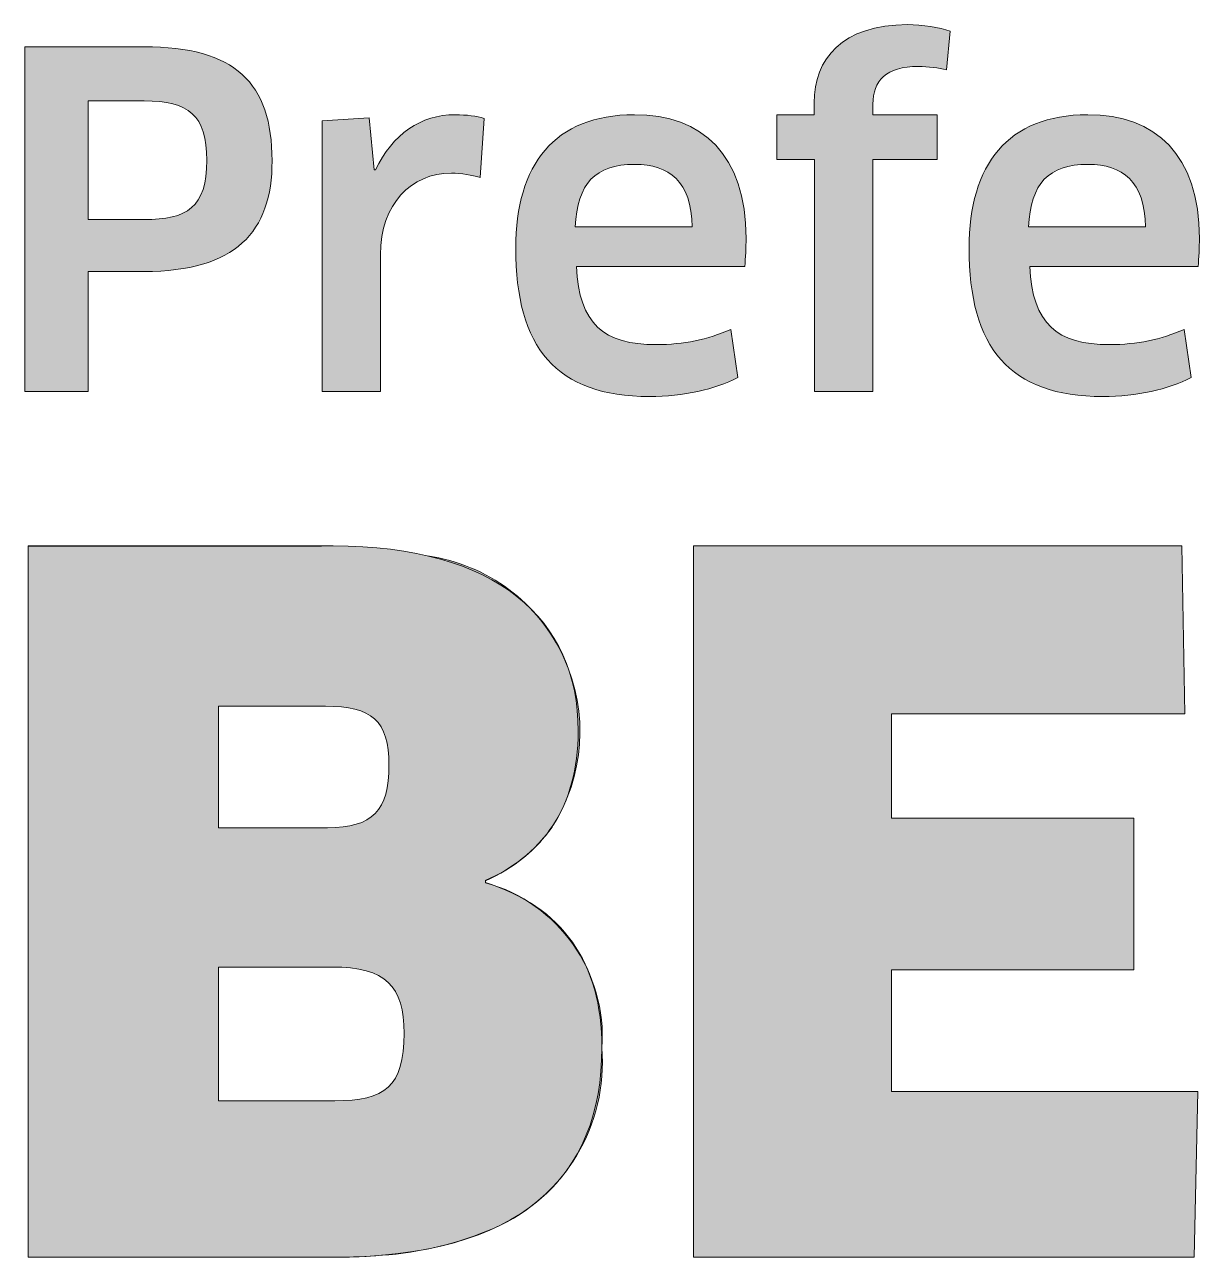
# Paper-space layout 'Layout1' of a CAD drawing. Header units: metres. Extents: x 2269 to 2509, y 667 to 906.
# Drawn here: x 2347.556 to 2348.651, y 690.132 to 691.281 of the extents above; entities that cross this region are included whole.
import ezdxf
from ezdxf.enums import TextEntityAlignment as Align

# ---------------------------------------------------------------- set-up
doc = ezdxf.new("R2010")
doc.units = ezdxf.units.M
doc.header["$LTSCALE"] = 10
doc.header["$MEASUREMENT"] = 0
doc.layers.add('LOGOMARCA', color=7, linetype='Continuous')
doc.layers.add('P02 - SELO PADRÃO', color=2, linetype='Continuous')
doc.styles.add('LEGENDA', font='romans.shx', dxfattribs={"height": 2.2})

# ---------------------------------------------------------------- blocks, each defined once
blk = doc.blocks.new('A$C98f63b72')
at = {"layer": 'LOGOMARCA', "lineweight": 0}
h = blk.add_hatch(color=256, dxfattribs=at)
edge = h.paths.add_edge_path()
edge.add_spline(control_points=[(2.4912, 2.6452), (2.4912, 2.6452), (2.4912, 2.6868), (2.4912, 2.6868)], knot_values=[0.125001, 0.125001, 0.125001, 0.125001, 0.187499, 0.187499, 0.187499, 0.187499], degree=3, periodic=0)
edge.add_spline(control_points=[(2.4912, 2.6868), (2.4912, 2.6868), (2.4312, 2.6868), (2.4312, 2.6868)], knot_values=[0.187501, 0.187501, 0.187501, 0.187501, 0.249999, 0.249999, 0.249999, 0.249999], degree=3, periodic=0)
edge.add_spline(control_points=[(2.4312, 2.6868), (2.4312, 2.6868), (2.4312, 2.6967), (2.4312, 2.6967)], knot_values=[0.250001, 0.250001, 0.250001, 0.250001, 0.3125, 0.3125, 0.3125, 0.3125], degree=3, periodic=0)
edge.add_spline(control_points=[(2.4312, 2.6967), (2.4312, 2.7185), (2.4432, 2.7318), (2.4737, 2.7318)], knot_values=[0.3125, 0.3125, 0.3125, 0.3125, 0.375, 0.375, 0.375, 0.375], degree=3, periodic=0)
edge.add_spline(control_points=[(2.4737, 2.7318), (2.4831, 2.7318), (2.4921, 2.7305), (2.4998, 2.7288)], knot_values=[0.375, 0.375, 0.375, 0.375, 0.4375, 0.4375, 0.4375, 0.4375], degree=3, periodic=0)
edge.add_spline(control_points=[(2.4998, 2.7288), (2.4998, 2.7288), (2.5032, 2.7648), (2.5032, 2.7648)], knot_values=[0.4375, 0.4375, 0.4375, 0.4375, 0.5, 0.5, 0.5, 0.5], degree=3, periodic=0)
edge.add_spline(control_points=[(2.5032, 2.7648), (2.493, 2.7682), (2.4775, 2.7708), (2.4634, 2.7708)], knot_values=[0.5, 0.5, 0.5, 0.5, 0.5625, 0.5625, 0.5625, 0.5625], degree=3, periodic=0)
edge.add_spline(control_points=[(2.4634, 2.7708), (2.4025, 2.7708), (2.3764, 2.7387), (2.3764, 2.6979), (2.3764, 2.6979), (2.3764, 2.6979), (2.3764, 2.6964), (2.3764, 2.6944)], knot_values=[0.5625, 0.5625, 0.5625, 0.5625, 0.625, 0.625, 0.625, 0.625101, 0.648441, 0.648441, 0.648441, 0.648441], degree=3, periodic=0)
edge.add_spline(control_points=[(2.3764, 2.6944), (2.3764, 2.6925), (2.3764, 2.6901), (2.3764, 2.6885)], knot_values=[0.648441, 0.648441, 0.648441, 0.648441, 0.671878, 0.671878, 0.671878, 0.671878], degree=3, periodic=0)
edge.add_spline(control_points=[(2.3764, 2.6885), (2.3764, 2.6881), (2.3764, 2.6878), (2.3764, 2.6875)], knot_values=[0.671878, 0.671878, 0.671878, 0.671878, 0.677737, 0.677737, 0.677737, 0.677737], degree=3, periodic=0)
edge.add_spline(control_points=[(2.3764, 2.6875), (2.3764, 2.6872), (2.3764, 2.687), (2.3764, 2.6869)], knot_values=[0.677737, 0.677737, 0.677737, 0.677737, 0.683596, 0.683596, 0.683596, 0.683596], degree=3, periodic=0)
edge.add_spline(control_points=[(2.3764, 2.6869), (2.3764, 2.6869), (2.3764, 2.6869), (2.3764, 2.6868)], knot_values=[0.683596, 0.683596, 0.683596, 0.683596, 0.685061, 0.685061, 0.685061, 0.685061], degree=3, periodic=0)
edge.add_spline(control_points=[(2.3764, 2.6868), (2.3764, 2.6868), (2.3764, 2.6868), (2.3764, 2.6868)], knot_values=[0.685061, 0.685061, 0.685061, 0.685061, 0.686526, 0.686526, 0.686526, 0.686526], degree=3, periodic=0)
edge.add_spline(control_points=[(2.3764, 2.6868), (2.3764, 2.6868), (2.3764, 2.6868), (2.3764, 2.6868)], knot_values=[0.686526, 0.686526, 0.686526, 0.686526, 0.686892, 0.686892, 0.686892, 0.686892], degree=3, periodic=0)
edge.add_spline(control_points=[(2.3764, 2.6868), (2.3764, 2.6868), (2.3764, 2.6868), (2.3764, 2.6868)], knot_values=[0.686892, 0.686892, 0.686892, 0.686892, 0.687258, 0.687258, 0.687258, 0.687258], degree=3, periodic=0)
edge.add_spline(control_points=[(2.3764, 2.6868), (2.3764, 2.6868), (2.3764, 2.6868), (2.3764, 2.6868)], knot_values=[0.687258, 0.687258, 0.687258, 0.687258, 0.68735, 0.68735, 0.68735, 0.68735], degree=3, periodic=0)
edge.add_spline(control_points=[(2.3764, 2.6868), (2.3764, 2.6868), (2.3764, 2.6868), (2.3764, 2.6868), (2.3764, 2.6868), (2.3764, 2.6868), (2.3764, 2.6868), (2.3764, 2.6868)], knot_values=[0.68735, 0.68735, 0.68735, 0.68735, 0.6875, 0.6875, 0.6875, 0.687563, 0.687625, 0.687625, 0.687625, 0.687625], degree=3, periodic=0)
edge.add_spline(control_points=[(2.3764, 2.6868), (2.3764, 2.6868), (2.3764, 2.6868), (2.3764, 2.6868)], knot_values=[0.687625, 0.687625, 0.687625, 0.687625, 0.687808, 0.687808, 0.687808, 0.687808], degree=3, periodic=0)
edge.add_spline(control_points=[(2.3764, 2.6868), (2.3764, 2.6868), (2.3764, 2.6868), (2.3764, 2.6868)], knot_values=[0.687808, 0.687808, 0.687808, 0.687808, 0.687991, 0.687991, 0.687991, 0.687991], degree=3, periodic=0)
edge.add_spline(control_points=[(2.3764, 2.6868), (2.3764, 2.6868), (2.3764, 2.6868), (2.3763, 2.6868)], knot_values=[0.687991, 0.687991, 0.687991, 0.687991, 0.688723, 0.688723, 0.688723, 0.688723], degree=3, periodic=0)
edge.add_spline(control_points=[(2.3763, 2.6868), (2.3763, 2.6868), (2.3763, 2.6868), (2.3763, 2.6868)], knot_values=[0.688723, 0.688723, 0.688723, 0.688723, 0.689456, 0.689456, 0.689456, 0.689456], degree=3, periodic=0)
edge.add_spline(control_points=[(2.3763, 2.6868), (2.3762, 2.6868), (2.376, 2.6868), (2.3758, 2.6868)], knot_values=[0.689456, 0.689456, 0.689456, 0.689456, 0.692385, 0.692385, 0.692385, 0.692385], degree=3, periodic=0)
edge.add_spline(control_points=[(2.3758, 2.6868), (2.3755, 2.6868), (2.3752, 2.6868), (2.3749, 2.6868)], knot_values=[0.692385, 0.692385, 0.692385, 0.692385, 0.695315, 0.695315, 0.695315, 0.695315], degree=3, periodic=0)
edge.add_spline(control_points=[(2.3749, 2.6868), (2.3735, 2.6868), (2.3711, 2.6868), (2.3683, 2.6868)], knot_values=[0.695315, 0.695315, 0.695315, 0.695315, 0.707033, 0.707033, 0.707033, 0.707033], degree=3, periodic=0)
edge.add_spline(control_points=[(2.3683, 2.6868), (2.3655, 2.6868), (2.3623, 2.6868), (2.359, 2.6868)], knot_values=[0.707033, 0.707033, 0.707033, 0.707033, 0.718752, 0.718752, 0.718752, 0.718752], degree=3, periodic=0)
edge.add_spline(control_points=[(2.359, 2.6868), (2.3558, 2.6868), (2.3525, 2.6868), (2.3497, 2.6868)], knot_values=[0.718752, 0.718752, 0.718752, 0.718752, 0.73047, 0.73047, 0.73047, 0.73047], degree=3, periodic=0)
edge.add_spline(control_points=[(2.3497, 2.6868), (2.3469, 2.6868), (2.3446, 2.6868), (2.3432, 2.6868)], knot_values=[0.73047, 0.73047, 0.73047, 0.73047, 0.742189, 0.742189, 0.742189, 0.742189], degree=3, periodic=0)
edge.add_spline(control_points=[(2.3417, 2.6868), (2.3417, 2.6868), (2.3417, 2.6868), (2.3417, 2.6868), (2.3417, 2.6868), (2.3417, 2.6868), (2.3417, 2.6868), (2.3417, 2.6868)], knot_values=[0.749925, 0.749925, 0.749925, 0.749925, 0.75, 0.75, 0.75, 0.750077, 0.750154, 0.750154, 0.750154, 0.750154], degree=3, periodic=0)
edge.add_spline(control_points=[(2.3417, 2.6868), (2.3417, 2.6868), (2.3417, 2.6868), (2.3417, 2.6868)], knot_values=[0.750154, 0.750154, 0.750154, 0.750154, 0.750245, 0.750245, 0.750245, 0.750245], degree=3, periodic=0)
edge.add_spline(control_points=[(2.3417, 2.6863), (2.3417, 2.6859), (2.3417, 2.6851), (2.3417, 2.6841)], knot_values=[0.753907, 0.753907, 0.753907, 0.753907, 0.759767, 0.759767, 0.759767, 0.759767], degree=3, periodic=0)
edge.add_spline(control_points=[(2.3417, 2.6841), (2.3417, 2.683), (2.3417, 2.6818), (2.3417, 2.6803)], knot_values=[0.759767, 0.759767, 0.759767, 0.759767, 0.765626, 0.765626, 0.765626, 0.765626], degree=3, periodic=0)
edge.add_spline(control_points=[(2.3417, 2.6803), (2.3417, 2.6774), (2.3417, 2.6737), (2.3417, 2.6699)], knot_values=[0.765626, 0.765626, 0.765626, 0.765626, 0.777344, 0.777344, 0.777344, 0.777344], degree=3, periodic=0)
edge.add_spline(control_points=[(2.3417, 2.6699), (2.3417, 2.666), (2.3417, 2.662), (2.3417, 2.6584)], knot_values=[0.777344, 0.777344, 0.777344, 0.777344, 0.789063, 0.789063, 0.789063, 0.789063], degree=3, periodic=0)
edge.add_spline(control_points=[(2.3417, 2.6584), (2.3417, 2.6565), (2.3417, 2.6548), (2.3417, 2.6532)], knot_values=[0.789063, 0.789063, 0.789063, 0.789063, 0.794922, 0.794922, 0.794922, 0.794922], degree=3, periodic=0)
edge.add_spline(control_points=[(2.3417, 2.6532), (2.3417, 2.6517), (2.3417, 2.6502), (2.3417, 2.6491)], knot_values=[0.794922, 0.794922, 0.794922, 0.794922, 0.800781, 0.800781, 0.800781, 0.800781], degree=3, periodic=0)
edge.add_spline(control_points=[(2.3417, 2.6491), (2.3417, 2.6485), (2.3417, 2.6479), (2.3417, 2.6475)], knot_values=[0.800781, 0.800781, 0.800781, 0.800781, 0.803711, 0.803711, 0.803711, 0.803711], degree=3, periodic=0)
edge.add_spline(control_points=[(2.3417, 2.6475), (2.3417, 2.647), (2.3417, 2.6466), (2.3417, 2.6463)], knot_values=[0.803711, 0.803711, 0.803711, 0.803711, 0.806641, 0.806641, 0.806641, 0.806641], degree=3, periodic=0)
edge.add_spline(control_points=[(2.3417, 2.6452), (2.3417, 2.6452), (2.3417, 2.6452), (2.3417, 2.6452), (2.3417, 2.6452), (2.3417, 2.6452), (2.3466, 2.6452), (2.3528, 2.6452)], knot_values=[0.812408, 0.812408, 0.812408, 0.812408, 0.8125, 0.8125, 0.8125, 0.812601, 0.835937, 0.835937, 0.835937, 0.835937], degree=3, periodic=0)
edge.add_spline(control_points=[(2.3528, 2.6452), (2.359, 2.6452), (2.3664, 2.6452), (2.3713, 2.6452)], knot_values=[0.835937, 0.835937, 0.835937, 0.835937, 0.859374, 0.859374, 0.859374, 0.859374], degree=3, periodic=0)
edge.add_spline(control_points=[(2.3713, 2.6452), (2.3726, 2.6452), (2.3736, 2.6452), (2.3745, 2.6452)], knot_values=[0.859374, 0.859374, 0.859374, 0.859374, 0.865233, 0.865233, 0.865233, 0.865233], degree=3, periodic=0)
edge.add_spline(control_points=[(2.3745, 2.6452), (2.3754, 2.6452), (2.376, 2.6452), (2.3764, 2.6452)], knot_values=[0.865233, 0.865233, 0.865233, 0.865233, 0.871093, 0.871093, 0.871093, 0.871093], degree=3, periodic=0)
edge.add_spline(control_points=[(2.3764, 2.6452), (2.3765, 2.6452), (2.3766, 2.6452), (2.3767, 2.6452)], knot_values=[0.871093, 0.871093, 0.871093, 0.871093, 0.872557, 0.872557, 0.872557, 0.872557], degree=3, periodic=0)
edge.add_spline(control_points=[(2.3767, 2.6452), (2.3767, 2.6452), (2.3768, 2.6452), (2.3768, 2.6452)], knot_values=[0.872557, 0.872557, 0.872557, 0.872557, 0.874022, 0.874022, 0.874022, 0.874022], degree=3, periodic=0)
edge.add_spline(control_points=[(2.3768, 2.6452), (2.3768, 2.6452), (2.3768, 2.6452), (2.3768, 2.6452)], knot_values=[0.874022, 0.874022, 0.874022, 0.874022, 0.874388, 0.874388, 0.874388, 0.874388], degree=3, periodic=0)
edge.add_spline(control_points=[(2.3768, 2.6452), (2.3768, 2.6452), (2.3768, 2.6452), (2.3768, 2.6452)], knot_values=[0.874388, 0.874388, 0.874388, 0.874388, 0.874755, 0.874755, 0.874755, 0.874755], degree=3, periodic=0)
edge.add_spline(control_points=[(2.3768, 2.6452), (2.3768, 2.6452), (2.3768, 2.6452), (2.3768, 2.6452)], knot_values=[0.874755, 0.874755, 0.874755, 0.874755, 0.874846, 0.874846, 0.874846, 0.874846], degree=3, periodic=0)
edge.add_spline(control_points=[(2.3768, 2.6452), (2.3768, 2.6452), (2.3768, 2.6452), (2.3768, 2.6452)], knot_values=[0.874846, 0.874846, 0.874846, 0.874846, 0.874938, 0.874938, 0.874938, 0.874938], degree=3, periodic=0)
edge.add_spline(control_points=[(2.3768, 2.6446), (2.3768, 2.644), (2.3768, 2.6429), (2.3768, 2.6415)], knot_values=[0.876952, 0.876952, 0.876952, 0.876952, 0.879881, 0.879881, 0.879881, 0.879881], degree=3, periodic=0)
edge.add_spline(control_points=[(2.3768, 2.6415), (2.3768, 2.64), (2.3768, 2.6381), (2.3768, 2.6359)], knot_values=[0.879881, 0.879881, 0.879881, 0.879881, 0.882811, 0.882811, 0.882811, 0.882811], degree=3, periodic=0)
edge.add_spline(control_points=[(2.3768, 2.6359), (2.3768, 2.6271), (2.3768, 2.6125), (2.3768, 2.595)], knot_values=[0.882811, 0.882811, 0.882811, 0.882811, 0.89453, 0.89453, 0.89453, 0.89453], degree=3, periodic=0)
edge.add_spline(control_points=[(2.3768, 2.595), (2.3768, 2.5776), (2.3768, 2.5573), (2.3768, 2.537)], knot_values=[0.89453, 0.89453, 0.89453, 0.89453, 0.906248, 0.906248, 0.906248, 0.906248], degree=3, periodic=0)
edge.add_spline(control_points=[(2.3768, 2.537), (2.3768, 2.5167), (2.3768, 2.4964), (2.3768, 2.479)], knot_values=[0.906248, 0.906248, 0.906248, 0.906248, 0.917967, 0.917967, 0.917967, 0.917967], degree=3, periodic=0)
edge.add_spline(control_points=[(2.3768, 2.479), (2.3768, 2.4616), (2.3768, 2.447), (2.3768, 2.4381)], knot_values=[0.917967, 0.917967, 0.917967, 0.917967, 0.929685, 0.929685, 0.929685, 0.929685], degree=3, periodic=0)
edge.add_spline(control_points=[(2.3768, 2.4381), (2.3768, 2.4359), (2.3768, 2.434), (2.3768, 2.4325)], knot_values=[0.929685, 0.929685, 0.929685, 0.929685, 0.932615, 0.932615, 0.932615, 0.932615], degree=3, periodic=0)
edge.add_spline(control_points=[(2.3768, 2.4325), (2.3768, 2.4311), (2.3768, 2.43), (2.3768, 2.4294)], knot_values=[0.932615, 0.932615, 0.932615, 0.932615, 0.935544, 0.935544, 0.935544, 0.935544], degree=3, periodic=0)
edge.add_spline(control_points=[(2.3768, 2.4288), (2.3768, 2.4288), (2.3768, 2.4288), (2.3768, 2.4288), (2.3768, 2.4288), (2.3768, 2.4288), (2.3768, 2.4288), (2.3768, 2.4288)], knot_values=[0.937467, 0.937467, 0.937467, 0.937467, 0.9375, 0.9375, 0.9375, 0.937575, 0.93765, 0.93765, 0.93765, 0.93765], degree=3, periodic=0)
edge.add_spline(control_points=[(2.3774, 2.4288), (2.378, 2.4288), (2.379, 2.4288), (2.3804, 2.4288)], knot_values=[0.941404, 0.941404, 0.941404, 0.941404, 0.947263, 0.947263, 0.947263, 0.947263], degree=3, periodic=0)
edge.add_spline(control_points=[(2.3804, 2.4288), (2.3817, 2.4288), (2.3834, 2.4288), (2.3853, 2.4288)], knot_values=[0.947263, 0.947263, 0.947263, 0.947263, 0.953122, 0.953122, 0.953122, 0.953122], degree=3, periodic=0)
edge.add_spline(control_points=[(2.3853, 2.4288), (2.393, 2.4288), (2.4044, 2.4288), (2.414, 2.4288)], knot_values=[0.953122, 0.953122, 0.953122, 0.953122, 0.976559, 0.976559, 0.976559, 0.976559], degree=3, periodic=0)
edge.add_spline(control_points=[(2.414, 2.4288), (2.4236, 2.4288), (2.4312, 2.4288), (2.4312, 2.4288), (2.4312, 2.4288), (2.4312, 2.4829), (2.4312, 2.537)], knot_values=[0.976559, 0.976559, 0.976559, 0.976559, 1, 1, 1, 1.03125, 1.03125, 1.03125, 1.03125], degree=3, periodic=0)
edge.add_spline(control_points=[(2.4312, 2.537), (2.4312, 2.5911), (2.4312, 2.6452), (2.4312, 2.6452)], knot_values=[0.03125, 0.03125, 0.03125, 0.03125, 0.0625, 0.0625, 0.0625, 0.0625], degree=3, periodic=0)
edge.add_spline(control_points=[(2.4312, 2.6452), (2.4312, 2.6452), (2.4912, 2.6452), (2.4912, 2.6452)], knot_values=[0.0625, 0.0625, 0.0625, 0.0625, 0.124999, 0.124999, 0.124999, 0.124999], degree=3, periodic=0)
h = blk.add_hatch(color=256, dxfattribs=at)
edge = h.paths.add_edge_path()
edge.add_spline(control_points=[(1.8711, 2.6439), (1.8711, 2.7168), (1.8364, 2.7502), (1.7519, 2.7502), (1.7519, 2.7502), (1.7519, 2.7502), (1.7241, 2.7502), (1.6962, 2.7502)], knot_values=[0, 0, 0, 0, 0.142857, 0.142857, 0.142857, 0.142958, 0.214286, 0.214286, 0.214286, 0.214286], degree=3, periodic=0)
edge.add_spline(control_points=[(1.6962, 2.7502), (1.6684, 2.7502), (1.6405, 2.7502), (1.6405, 2.7502), (1.6405, 2.7502), (1.6405, 2.7502), (1.6405, 2.6699), (1.6405, 2.5895)], knot_values=[0.214286, 0.214286, 0.214286, 0.214286, 0.285714, 0.285714, 0.285714, 0.285815, 0.357143, 0.357143, 0.357143, 0.357143], degree=3, periodic=0)
edge.add_spline(control_points=[(1.6405, 2.5895), (1.6405, 2.5091), (1.6405, 2.4288), (1.6405, 2.4288)], knot_values=[0.357143, 0.357143, 0.357143, 0.357143, 0.428571, 0.428571, 0.428571, 0.428571], degree=3, periodic=0)
edge.add_spline(control_points=[(1.6405, 2.4288), (1.6405, 2.4288), (1.6996, 2.4288), (1.6996, 2.4288)], knot_values=[0.428573, 0.428573, 0.428573, 0.428573, 0.571427, 0.571427, 0.571427, 0.571427], degree=3, periodic=0)
edge.add_spline(control_points=[(1.6996, 2.4288), (1.6996, 2.4288), (1.6996, 2.4568), (1.6996, 2.4847)], knot_values=[0.571429, 0.571429, 0.571429, 0.571429, 0.642857, 0.642857, 0.642857, 0.642857], degree=3, periodic=0)
edge.add_spline(control_points=[(1.6996, 2.4847), (1.6996, 2.5127), (1.6996, 2.5406), (1.6996, 2.5406)], knot_values=[0.642857, 0.642857, 0.642857, 0.642857, 0.714286, 0.714286, 0.714286, 0.714286], degree=3, periodic=0)
edge.add_spline(control_points=[(1.6996, 2.5406), (1.6996, 2.5406), (1.7519, 2.5406), (1.7519, 2.5406)], knot_values=[0.714287, 0.714287, 0.714287, 0.714287, 0.857143, 0.857143, 0.857143, 0.857143], degree=3, periodic=0)
edge.add_spline(control_points=[(1.7519, 2.5406), (1.8368, 2.5406), (1.8711, 2.5771), (1.8711, 2.6439)], knot_values=[0.857143, 0.857143, 0.857143, 0.857143, 1, 1, 1, 1], degree=3, periodic=0)
edge = h.paths.add_edge_path(flags=16)
edge.add_spline(control_points=[(1.7519, 2.6997), (1.7935, 2.6997), (1.8102, 2.6864), (1.8102, 2.6444)], knot_values=[0.8, 0.8, 0.8, 0.8, 1, 1, 1, 1], degree=3, periodic=0)
edge.add_spline(control_points=[(1.8102, 2.6444), (1.8102, 2.6002), (1.7918, 2.5891), (1.7519, 2.5891)], knot_values=[0, 0, 0, 0, 0.2, 0.2, 0.2, 0.2], degree=3, periodic=0)
edge.add_spline(control_points=[(1.7519, 2.5891), (1.7519, 2.5891), (1.6996, 2.5891), (1.6996, 2.5891)], knot_values=[0.200002, 0.200002, 0.200002, 0.200002, 0.399998, 0.399998, 0.399998, 0.399998], degree=3, periodic=0)
edge.add_spline(control_points=[(1.6996, 2.5891), (1.6996, 2.5891), (1.6996, 2.6167), (1.6996, 2.6444)], knot_values=[0.4, 0.4, 0.4, 0.4, 0.5, 0.5, 0.5, 0.5], degree=3, periodic=0)
edge.add_spline(control_points=[(1.6996, 2.6444), (1.6996, 2.672), (1.6996, 2.6997), (1.6996, 2.6997)], knot_values=[0.5, 0.5, 0.5, 0.5, 0.6, 0.6, 0.6, 0.6], degree=3, periodic=0)
edge.add_spline(control_points=[(1.6996, 2.6997), (1.6996, 2.6997), (1.7519, 2.6997), (1.7519, 2.6997)], knot_values=[0.600002, 0.600002, 0.600002, 0.600002, 0.8, 0.8, 0.8, 0.8], degree=3, periodic=0)
h = blk.add_hatch(color=256, dxfattribs=at)
edge = h.paths.add_edge_path()
edge.add_spline(control_points=[(1.9722, 2.5563), (1.9722, 2.6038), (2.0009, 2.6324), (2.0382, 2.6324)], knot_values=[0.090909, 0.090909, 0.090909, 0.090909, 0.181818, 0.181818, 0.181818, 0.181818], degree=3, periodic=0)
edge.add_spline(control_points=[(2.0382, 2.6324), (2.0477, 2.6324), (2.0571, 2.6307), (2.0652, 2.6282)], knot_values=[0.181818, 0.181818, 0.181818, 0.181818, 0.272727, 0.272727, 0.272727, 0.272727], degree=3, periodic=0)
edge.add_spline(control_points=[(2.0652, 2.6282), (2.0652, 2.6282), (2.0687, 2.6834), (2.0687, 2.6834)], knot_values=[0.272727, 0.272727, 0.272727, 0.272727, 0.363636, 0.363636, 0.363636, 0.363636], degree=3, periodic=0)
edge.add_spline(control_points=[(2.0687, 2.6834), (2.0618, 2.6855), (2.0524, 2.6868), (2.0417, 2.6868)], knot_values=[0.363636, 0.363636, 0.363636, 0.363636, 0.454545, 0.454545, 0.454545, 0.454545], degree=3, periodic=0)
edge.add_spline(control_points=[(2.0417, 2.6868), (2.0099, 2.6868), (1.9834, 2.6688), (1.9675, 2.6354)], knot_values=[0.454545, 0.454545, 0.454545, 0.454545, 0.545455, 0.545455, 0.545455, 0.545455], degree=3, periodic=0)
edge.add_spline(control_points=[(1.9675, 2.6354), (1.9675, 2.6354), (1.9662, 2.6354), (1.9662, 2.6354), (1.9662, 2.6354), (1.9662, 2.6354), (1.9615, 2.6838), (1.9615, 2.6838), (1.9615, 2.6838), (1.9615, 2.6838), (1.9178, 2.6812), (1.9178, 2.6812), (1.9178, 2.6812), (1.9178, 2.6812), (1.9178, 2.4288), (1.9178, 2.4288), (1.9178, 2.4288), (1.9178, 2.4288), (1.9722, 2.4288), (1.9722, 2.4288), (1.9722, 2.4288), (1.9722, 2.5563), (1.9722, 2.5563)], knot_values=[0.545459, 0.545459, 0.545459, 0.545459, 0.636364, 0.636364, 0.636364, 0.636464, 0.727273, 0.727273, 0.727273, 0.727374, 0.818182, 0.818182, 0.818182, 0.818283, 0.909091, 0.909091, 0.909091, 0.909192, 1, 1, 1, 1.090909, 1.090909, 1.090909, 1.090909], degree=3, periodic=0)
h = blk.add_hatch(color=256, dxfattribs=at)
edge = h.paths.add_edge_path()
edge.add_spline(control_points=[(2.3129, 2.5715), (2.3129, 2.6495), (2.2722, 2.6868), (2.2088, 2.6868)], knot_values=[0.666667, 0.666667, 0.666667, 0.666667, 0.777778, 0.777778, 0.777778, 0.777778], degree=3, periodic=0)
edge.add_spline(control_points=[(2.2088, 2.6868), (2.1342, 2.6868), (2.0982, 2.6402), (2.0982, 2.5625)], knot_values=[0.777778, 0.777778, 0.777778, 0.777778, 0.888889, 0.888889, 0.888889, 0.888889], degree=3, periodic=0)
edge.add_spline(control_points=[(2.0982, 2.5625), (2.0982, 2.4699), (2.1359, 2.4241), (2.2229, 2.4241)], knot_values=[0.888889, 0.888889, 0.888889, 0.888889, 1, 1, 1, 1], degree=3, periodic=0)
edge.add_spline(control_points=[(2.2229, 2.4241), (2.2551, 2.4241), (2.2834, 2.4309), (2.3052, 2.4416)], knot_values=[0, 0, 0, 0, 0.111111, 0.111111, 0.111111, 0.111111], degree=3, periodic=0)
edge.add_spline(control_points=[(2.3052, 2.4416), (2.3052, 2.4416), (2.2988, 2.4866), (2.2988, 2.4866)], knot_values=[0.111112, 0.111112, 0.111112, 0.111112, 0.222222, 0.222222, 0.222222, 0.222222], degree=3, periodic=0)
edge.add_spline(control_points=[(2.2988, 2.4866), (2.2769, 2.4772), (2.2547, 2.4725), (2.2294, 2.4725)], knot_values=[0.222222, 0.222222, 0.222222, 0.222222, 0.333333, 0.333333, 0.333333, 0.333333], degree=3, periodic=0)
edge.add_spline(control_points=[(2.2294, 2.4725), (2.1801, 2.4725), (2.1574, 2.4914), (2.1548, 2.5454), (2.1548, 2.5454), (2.1548, 2.5454), (2.3117, 2.5454), (2.3117, 2.5454)], knot_values=[0.333333, 0.333333, 0.333333, 0.333333, 0.444444, 0.444444, 0.444444, 0.444545, 0.555556, 0.555556, 0.555556, 0.555556], degree=3, periodic=0)
edge.add_spline(control_points=[(2.3117, 2.5454), (2.3125, 2.5531), (2.3129, 2.5634), (2.3129, 2.5715)], knot_values=[0.555556, 0.555556, 0.555556, 0.555556, 0.666667, 0.666667, 0.666667, 0.666667], degree=3, periodic=0)
edge = h.paths.add_edge_path(flags=16)
edge.add_spline(control_points=[(2.2092, 2.6405), (2.2414, 2.6405), (2.2619, 2.6246), (2.2628, 2.5822), (2.2628, 2.5822), (2.2628, 2.5822), (2.2355, 2.5822), (2.2082, 2.5822)], knot_values=[0.333333, 0.333333, 0.333333, 0.333333, 0.666667, 0.666667, 0.666667, 0.666768, 0.833333, 0.833333, 0.833333, 0.833333], degree=3, periodic=0)
edge.add_spline(control_points=[(2.2082, 2.5822), (2.1808, 2.5822), (2.1535, 2.5822), (2.1535, 2.5822)], knot_values=[0.833333, 0.833333, 0.833333, 0.833333, 1, 1, 1, 1], degree=3, periodic=0)
edge.add_spline(control_points=[(2.1535, 2.5822), (2.1561, 2.6229), (2.1719, 2.6405), (2.2092, 2.6405)], knot_values=[0, 0, 0, 0, 0.333333, 0.333333, 0.333333, 0.333333], degree=3, periodic=0)
h = blk.add_hatch(color=256, dxfattribs=at)
edge = h.paths.add_edge_path()
edge.add_spline(control_points=[(2.7355, 2.5715), (2.7355, 2.6495), (2.6948, 2.6868), (2.6314, 2.6868)], knot_values=[0.666667, 0.666667, 0.666667, 0.666667, 0.777778, 0.777778, 0.777778, 0.777778], degree=3, periodic=0)
edge.add_spline(control_points=[(2.6314, 2.6868), (2.5568, 2.6868), (2.5208, 2.6402), (2.5208, 2.5625)], knot_values=[0.777778, 0.777778, 0.777778, 0.777778, 0.888889, 0.888889, 0.888889, 0.888889], degree=3, periodic=0)
edge.add_spline(control_points=[(2.5208, 2.5625), (2.5208, 2.4699), (2.5585, 2.4241), (2.6455, 2.4241)], knot_values=[0.888889, 0.888889, 0.888889, 0.888889, 1, 1, 1, 1], degree=3, periodic=0)
edge.add_spline(control_points=[(2.6455, 2.4241), (2.6777, 2.4241), (2.706, 2.4309), (2.7278, 2.4416)], knot_values=[0, 0, 0, 0, 0.111111, 0.111111, 0.111111, 0.111111], degree=3, periodic=0)
edge.add_spline(control_points=[(2.7278, 2.4416), (2.7278, 2.4416), (2.7214, 2.4866), (2.7214, 2.4866)], knot_values=[0.111112, 0.111112, 0.111112, 0.111112, 0.222222, 0.222222, 0.222222, 0.222222], degree=3, periodic=0)
edge.add_spline(control_points=[(2.7214, 2.4866), (2.6995, 2.4772), (2.6773, 2.4725), (2.652, 2.4725)], knot_values=[0.222222, 0.222222, 0.222222, 0.222222, 0.333333, 0.333333, 0.333333, 0.333333], degree=3, periodic=0)
edge.add_spline(control_points=[(2.652, 2.4725), (2.6027, 2.4725), (2.58, 2.4914), (2.5774, 2.5454), (2.5774, 2.5454), (2.5774, 2.5454), (2.7343, 2.5454), (2.7343, 2.5454)], knot_values=[0.333333, 0.333333, 0.333333, 0.333333, 0.444444, 0.444444, 0.444444, 0.444545, 0.555556, 0.555556, 0.555556, 0.555556], degree=3, periodic=0)
edge.add_spline(control_points=[(2.7343, 2.5454), (2.7351, 2.5531), (2.7355, 2.5634), (2.7355, 2.5715)], knot_values=[0.555556, 0.555556, 0.555556, 0.555556, 0.666667, 0.666667, 0.666667, 0.666667], degree=3, periodic=0)
edge = h.paths.add_edge_path(flags=16)
edge.add_spline(control_points=[(2.5761, 2.5822), (2.5787, 2.6229), (2.5945, 2.6405), (2.6318, 2.6405)], knot_values=[0, 0, 0, 0, 0.333333, 0.333333, 0.333333, 0.333333], degree=3, periodic=0)
edge.add_spline(control_points=[(2.6318, 2.6405), (2.664, 2.6405), (2.6845, 2.6246), (2.6854, 2.5822), (2.6854, 2.5822), (2.6854, 2.5822), (2.6581, 2.5822), (2.6308, 2.5822)], knot_values=[0.333333, 0.333333, 0.333333, 0.333333, 0.666667, 0.666667, 0.666667, 0.666768, 0.833333, 0.833333, 0.833333, 0.833333], degree=3, periodic=0)
edge.add_spline(control_points=[(2.6308, 2.5822), (2.6034, 2.5822), (2.5761, 2.5822), (2.5761, 2.5822)], knot_values=[0.833333, 0.833333, 0.833333, 0.833333, 1, 1, 1, 1], degree=3, periodic=0)
h = blk.add_hatch(color=256, dxfattribs=at)
h.paths.add_polyline_path([(2.0162, 2.2755, 0.058199), (1.9173, 2.2847), (1.6438, 2.2847), (1.6438, 1.6216), (1.9314, 1.6216, 0.020873), (1.9731, 1.6235, 0.086862), (2.0781, 1.6488, 0.320264), (2.1785, 1.817, 0.356641), (2.0699, 1.9708), (2.0699, 1.9729, 0.136221), (2.132, 2.0225, 0.545442)])
edge = h.paths.add_edge_path(flags=16)
edge.add_spline(control_points=[(1.9208, 2.1353), (1.9641, 2.1353), (1.98, 2.1221), (1.98, 2.0805)], knot_values=[0.8, 0.8, 0.8, 0.8, 1, 1, 1, 1], degree=3, periodic=0)
edge.add_spline(control_points=[(1.98, 2.0805), (1.98, 2.038), (1.965, 2.0221), (1.9226, 2.0221), (1.9226, 2.0221), (1.9226, 2.0221), (1.8972, 2.0221), (1.8719, 2.0221)], knot_values=[0, 0, 0, 0, 0.2, 0.2, 0.2, 0.200101, 0.3, 0.3, 0.3, 0.3], degree=3, periodic=0)
edge.add_spline(control_points=[(1.8719, 2.0221), (1.8465, 2.0221), (1.8212, 2.0221), (1.8212, 2.0221), (1.8212, 2.0221), (1.8212, 2.0221), (1.8212, 2.0504), (1.8212, 2.0787)], knot_values=[0.3, 0.3, 0.3, 0.3, 0.4, 0.4, 0.4, 0.400101, 0.5, 0.5, 0.5, 0.5], degree=3, periodic=0)
edge.add_spline(control_points=[(1.8212, 2.0787), (1.8212, 2.107), (1.8212, 2.1353), (1.8212, 2.1353), (1.8212, 2.1353), (1.8212, 2.1353), (1.9208, 2.1353), (1.9208, 2.1353)], knot_values=[0.5, 0.5, 0.5, 0.5, 0.6, 0.6, 0.6, 0.600101, 0.8, 0.8, 0.8, 0.8], degree=3, periodic=0)
edge = h.paths.add_edge_path(flags=16)
edge.add_spline(control_points=[(1.927, 1.8922), (1.9773, 1.8922), (1.9941, 1.8745), (1.9941, 1.8303)], knot_values=[0.8, 0.8, 0.8, 0.8, 1, 1, 1, 1], degree=3, periodic=0)
edge.add_spline(control_points=[(1.9941, 1.8303), (1.9941, 1.7807), (1.9764, 1.7675), (1.9297, 1.7675), (1.9297, 1.7675), (1.9297, 1.7675), (1.9025, 1.7675), (1.8754, 1.7675)], knot_values=[0, 0, 0, 0, 0.2, 0.2, 0.2, 0.200101, 0.3, 0.3, 0.3, 0.3], degree=3, periodic=0)
edge.add_spline(control_points=[(1.8754, 1.7675), (1.8483, 1.7675), (1.8212, 1.7675), (1.8212, 1.7675), (1.8212, 1.7675), (1.8212, 1.7675), (1.8212, 1.7986), (1.8212, 1.8298)], knot_values=[0.3, 0.3, 0.3, 0.3, 0.4, 0.4, 0.4, 0.400101, 0.5, 0.5, 0.5, 0.5], degree=3, periodic=0)
edge.add_spline(control_points=[(1.8212, 1.8298), (1.8212, 1.861), (1.8212, 1.8922), (1.8212, 1.8922), (1.8212, 1.8922), (1.8212, 1.8922), (1.927, 1.8922), (1.927, 1.8922)], knot_values=[0.5, 0.5, 0.5, 0.5, 0.6, 0.6, 0.6, 0.600101, 0.8, 0.8, 0.8, 0.8], degree=3, periodic=0)
h = blk.add_hatch(color=256, dxfattribs=at)
edge = h.paths.add_edge_path()
edge.add_spline(control_points=[(2.6743, 1.8895), (2.6743, 1.8895), (2.6743, 1.8895), (2.6743, 1.8895), (2.6743, 1.8895), (2.6743, 1.8895), (2.6743, 2.031), (2.6743, 2.031)], knot_values=[0.166667, 0.166667, 0.166667, 0.166667, 0.208333, 0.208333, 0.208333, 0.208434, 0.25, 0.25, 0.25, 0.25], degree=3, periodic=0)
edge.add_spline(control_points=[(2.6743, 2.031), (2.6743, 2.031), (2.6743, 2.031), (2.6743, 2.031), (2.6743, 2.031), (2.6743, 2.031), (2.4484, 2.031), (2.4484, 2.031)], knot_values=[0.25, 0.25, 0.25, 0.25, 0.291667, 0.291667, 0.291667, 0.291767, 0.333333, 0.333333, 0.333333, 0.333333], degree=3, periodic=0)
edge.add_spline(control_points=[(2.4484, 2.031), (2.4484, 2.031), (2.4484, 2.031), (2.4484, 2.031), (2.4484, 2.031), (2.4484, 2.031), (2.4484, 2.1282), (2.4484, 2.1282)], knot_values=[0.333333, 0.333333, 0.333333, 0.333333, 0.375, 0.375, 0.375, 0.375101, 0.416667, 0.416667, 0.416667, 0.416667], degree=3, periodic=0)
edge.add_spline(control_points=[(2.4484, 2.1282), (2.4484, 2.1282), (2.4484, 2.1282), (2.4484, 2.1282), (2.4484, 2.1282), (2.4484, 2.1282), (2.7219, 2.1282), (2.7219, 2.1282)], knot_values=[0.416667, 0.416667, 0.416667, 0.416667, 0.458333, 0.458333, 0.458333, 0.458434, 0.5, 0.5, 0.5, 0.5], degree=3, periodic=0)
edge.add_spline(control_points=[(2.7219, 2.1282), (2.7219, 2.1282), (2.7219, 2.1282), (2.7219, 2.1282), (2.7219, 2.1282), (2.7219, 2.1282), (2.7192, 2.2847), (2.7192, 2.2847), (2.7192, 2.2847), (2.7192, 2.2847), (2.264, 2.2847), (2.264, 2.2847)], knot_values=[0.5, 0.5, 0.5, 0.5, 0.541667, 0.541667, 0.541667, 0.541768, 0.583333, 0.583333, 0.583333, 0.583434, 0.666667, 0.666667, 0.666667, 0.666667], degree=3, periodic=0)
edge.add_spline(control_points=[(2.264, 2.2847), (2.264, 2.2847), (2.264, 2.2847), (2.264, 2.2847), (2.264, 2.2847), (2.264, 2.2847), (2.264, 1.6216), (2.264, 1.6216)], knot_values=[0.666667, 0.666667, 0.666667, 0.666667, 0.708333, 0.708333, 0.708333, 0.708434, 0.75, 0.75, 0.75, 0.75], degree=3, periodic=0)
edge.add_spline(control_points=[(2.264, 1.6216), (2.264, 1.6216), (2.264, 1.6216), (2.264, 1.6216), (2.264, 1.6216), (2.264, 1.6216), (2.7307, 1.6216), (2.7307, 1.6216), (2.7307, 1.6216), (2.7307, 1.6216), (2.7342, 1.7763), (2.7342, 1.7763)], knot_values=[0.75, 0.75, 0.75, 0.75, 0.791667, 0.791667, 0.791667, 0.791768, 0.833333, 0.833333, 0.833333, 0.833434, 0.916667, 0.916667, 0.916667, 0.916667], degree=3, periodic=0)
edge.add_spline(control_points=[(2.7342, 1.7763), (2.7342, 1.7763), (2.7342, 1.7763), (2.7342, 1.7763), (2.7342, 1.7763), (2.7342, 1.7763), (2.4484, 1.7763), (2.4484, 1.7763), (2.4484, 1.7763), (2.4484, 1.8895), (2.4484, 1.8895)], knot_values=[0.916667, 0.916667, 0.916667, 0.916667, 0.958333, 0.958333, 0.958333, 0.958434, 1, 1, 1, 1.083333, 1.083333, 1.083333, 1.083333], degree=3, periodic=0)
edge.add_spline(control_points=[(2.4484, 1.8895), (2.4484, 1.8895), (2.4484, 1.8895), (2.4484, 1.8895), (2.4484, 1.8895), (2.4484, 1.8895), (2.6743, 1.8895), (2.6743, 1.8895)], knot_values=[0.083333, 0.083333, 0.083333, 0.083333, 0.125, 0.125, 0.125, 0.125101, 0.166667, 0.166667, 0.166667, 0.166667], degree=3, periodic=0)
for points in [[(1.9173, 2.2847), (1.6438, 2.2847)], [(1.6438, 1.6216), (1.6438, 2.2847)], [(2.0699, 1.9708), (2.0699, 1.9733)], [(1.6438, 1.6216), (1.9314, 1.6216)]]:
    blk.add_lwpolyline(points, dxfattribs=at)
for centre, radius, start, end in [((1.9926, 2.1117), 0.1655, 327.375, 81.8146), ((2.0117, 2.1095), 0.1485, 293.0504, 324.1312), ((2.0301, 1.8275), 0.1488, 355.9373, 74.4505), ((2.0104, 1.8032), 0.1686, 293.6519, 4.6853), ((1.9533, 1.9359), 0.313, 273.6224, 293.4799), ((1.93, 2.1218), 0.5002, 270.1626, 274.9457)]:
    blk.add_arc(centre, radius, start, end, dxfattribs=at)
for points, knots in [([(2.4312, 2.4288), (2.4312, 2.4288), (2.4312, 2.6452), (2.4312, 2.6452), (2.4312, 2.6452), (2.4312, 2.6452), (2.4912, 2.6452), (2.4912, 2.6452), (2.4912, 2.6452), (2.4912, 2.6452), (2.4912, 2.6868), (2.4912, 2.6868), (2.4912, 2.6868), (2.4912, 2.6868), (2.4312, 2.6868), (2.4312, 2.6868), (2.4312, 2.6868), (2.4312, 2.6868), (2.4312, 2.6967), (2.4312, 2.6967), (2.4312, 2.6967), (2.4312, 2.7185), (2.4432, 2.7318), (2.4737, 2.7318), (2.4737, 2.7318), (2.4831, 2.7318), (2.4921, 2.7305), (2.4998, 2.7288), (2.4998, 2.7288), (2.4998, 2.7288), (2.5032, 2.7648), (2.5032, 2.7648), (2.5032, 2.7648), (2.493, 2.7682), (2.4775, 2.7708), (2.4634, 2.7708), (2.4634, 2.7708), (2.4025, 2.7708), (2.3764, 2.7387), (2.3764, 2.6979), (2.3764, 2.6979), (2.3764, 2.6979), (2.3764, 2.6868), (2.3764, 2.6868), (2.3764, 2.6868), (2.3764, 2.6868), (2.3417, 2.6868), (2.3417, 2.6868), (2.3417, 2.6868), (2.3417, 2.6868), (2.3417, 2.6452), (2.3417, 2.6452), (2.3417, 2.6452), (2.3417, 2.6452), (2.3768, 2.6452), (2.3768, 2.6452), (2.3768, 2.6452), (2.3768, 2.6452), (2.3768, 2.4288), (2.3768, 2.4288), (2.3768, 2.4288), (2.3768, 2.4288), (2.4312, 2.4288), (2.4312, 2.4288)], [0, 0, 0, 0, 0.0625, 0.0625, 0.0625, 0.0625, 0.125, 0.125, 0.125, 0.125, 0.1875, 0.1875, 0.1875, 0.1875, 0.25, 0.25, 0.25, 0.25, 0.3125, 0.3125, 0.3125, 0.3125, 0.375, 0.375, 0.375, 0.375, 0.4375, 0.4375, 0.4375, 0.4375, 0.5, 0.5, 0.5, 0.5, 0.5625, 0.5625, 0.5625, 0.5625, 0.625, 0.625, 0.625, 0.625, 0.6875, 0.6875, 0.6875, 0.6875, 0.75, 0.75, 0.75, 0.75, 0.8125, 0.8125, 0.8125, 0.8125, 0.875, 0.875, 0.875, 0.875, 0.9375, 0.9375, 0.9375, 0.9375, 1, 1, 1, 1]), ([(1.8711, 2.6439), (1.8711, 2.7168), (1.8364, 2.7502), (1.7519, 2.7502), (1.7519, 2.7502), (1.7519, 2.7502), (1.6405, 2.7502), (1.6405, 2.7502), (1.6405, 2.7502), (1.6405, 2.7502), (1.6405, 2.4288), (1.6405, 2.4288), (1.6405, 2.4288), (1.6405, 2.4288), (1.6996, 2.4288), (1.6996, 2.4288), (1.6996, 2.4288), (1.6996, 2.4288), (1.6996, 2.5407), (1.6996, 2.5407), (1.6996, 2.5407), (1.6996, 2.5407), (1.7519, 2.5407), (1.7519, 2.5407), (1.7519, 2.5407), (1.8368, 2.5407), (1.8711, 2.5771), (1.8711, 2.6439)], [0, 0, 0, 0, 0.142857, 0.142857, 0.142857, 0.142857, 0.285714, 0.285714, 0.285714, 0.285714, 0.428571, 0.428571, 0.428571, 0.428571, 0.571429, 0.571429, 0.571429, 0.571429, 0.714286, 0.714286, 0.714286, 0.714286, 0.857143, 0.857143, 0.857143, 0.857143, 1, 1, 1, 1]), ([(1.8102, 2.6444), (1.8102, 2.6002), (1.7918, 2.5891), (1.7519, 2.5891), (1.7519, 2.5891), (1.7519, 2.5891), (1.6996, 2.5891), (1.6996, 2.5891), (1.6996, 2.5891), (1.6996, 2.5891), (1.6996, 2.6997), (1.6996, 2.6997), (1.6996, 2.6997), (1.6996, 2.6997), (1.7519, 2.6997), (1.7519, 2.6997), (1.7519, 2.6997), (1.7935, 2.6997), (1.8102, 2.6864), (1.8102, 2.6444)], [0, 0, 0, 0, 0.2, 0.2, 0.2, 0.2, 0.4, 0.4, 0.4, 0.4, 0.6, 0.6, 0.6, 0.6, 0.8, 0.8, 0.8, 0.8, 1, 1, 1, 1]), ([(1.8102, 2.6444), (1.8102, 2.6002), (1.7918, 2.5891), (1.7519, 2.5891), (1.7519, 2.5891), (1.7519, 2.5891), (1.6996, 2.5891), (1.6996, 2.5891), (1.6996, 2.5891), (1.6996, 2.5891), (1.6996, 2.6997), (1.6996, 2.6997), (1.6996, 2.6997), (1.6996, 2.6997), (1.7519, 2.6997), (1.7519, 2.6997), (1.7519, 2.6997), (1.7935, 2.6997), (1.8102, 2.6864), (1.8102, 2.6444)], [0, 0, 0, 0, 0.2, 0.2, 0.2, 0.2, 0.4, 0.4, 0.4, 0.4, 0.6, 0.6, 0.6, 0.6, 0.8, 0.8, 0.8, 0.8, 1, 1, 1, 1]), ([(1.9722, 2.4288), (1.9722, 2.4288), (1.9722, 2.5563), (1.9722, 2.5563), (1.9722, 2.5563), (1.9722, 2.6038), (2.0009, 2.6324), (2.0382, 2.6324), (2.0382, 2.6324), (2.0477, 2.6324), (2.0571, 2.6307), (2.0652, 2.6282), (2.0652, 2.6282), (2.0652, 2.6282), (2.0687, 2.6834), (2.0687, 2.6834), (2.0687, 2.6834), (2.0618, 2.6855), (2.0524, 2.6868), (2.0417, 2.6868), (2.0417, 2.6868), (2.0099, 2.6868), (1.9834, 2.6688), (1.9675, 2.6354), (1.9675, 2.6354), (1.9675, 2.6354), (1.9662, 2.6354), (1.9662, 2.6354), (1.9662, 2.6354), (1.9662, 2.6354), (1.9615, 2.6838), (1.9615, 2.6838), (1.9615, 2.6838), (1.9615, 2.6838), (1.9178, 2.6812), (1.9178, 2.6812), (1.9178, 2.6812), (1.9178, 2.6812), (1.9178, 2.4288), (1.9178, 2.4288), (1.9178, 2.4288), (1.9178, 2.4288), (1.9722, 2.4288), (1.9722, 2.4288)], [0, 0, 0, 0, 0.090909, 0.090909, 0.090909, 0.090909, 0.181818, 0.181818, 0.181818, 0.181818, 0.272727, 0.272727, 0.272727, 0.272727, 0.363636, 0.363636, 0.363636, 0.363636, 0.454545, 0.454545, 0.454545, 0.454545, 0.545455, 0.545455, 0.545455, 0.545455, 0.636364, 0.636364, 0.636364, 0.636364, 0.727273, 0.727273, 0.727273, 0.727273, 0.818182, 0.818182, 0.818182, 0.818182, 0.909091, 0.909091, 0.909091, 0.909091, 1, 1, 1, 1]), ([(2.2229, 2.4241), (2.2551, 2.4241), (2.2834, 2.4309), (2.3052, 2.4417), (2.3052, 2.4417), (2.3052, 2.4417), (2.2988, 2.4867), (2.2988, 2.4867), (2.2988, 2.4867), (2.2769, 2.4772), (2.2547, 2.4725), (2.2294, 2.4725), (2.2294, 2.4725), (2.1801, 2.4725), (2.1574, 2.4914), (2.1548, 2.5454), (2.1548, 2.5454), (2.1548, 2.5454), (2.3117, 2.5454), (2.3117, 2.5454), (2.3117, 2.5454), (2.3125, 2.5531), (2.3129, 2.5634), (2.3129, 2.5715), (2.3129, 2.5715), (2.3129, 2.6495), (2.2722, 2.6868), (2.2088, 2.6868), (2.2088, 2.6868), (2.1342, 2.6868), (2.0982, 2.6402), (2.0982, 2.5625), (2.0982, 2.5625), (2.0982, 2.4699), (2.1359, 2.4241), (2.2229, 2.4241)], [0, 0, 0, 0, 0.111111, 0.111111, 0.111111, 0.111111, 0.222222, 0.222222, 0.222222, 0.222222, 0.333333, 0.333333, 0.333333, 0.333333, 0.444444, 0.444444, 0.444444, 0.444444, 0.555556, 0.555556, 0.555556, 0.555556, 0.666667, 0.666667, 0.666667, 0.666667, 0.777778, 0.777778, 0.777778, 0.777778, 0.888889, 0.888889, 0.888889, 0.888889, 1, 1, 1, 1]), ([(2.6455, 2.4241), (2.6777, 2.4241), (2.706, 2.4309), (2.7278, 2.4417), (2.7278, 2.4417), (2.7278, 2.4417), (2.7214, 2.4867), (2.7214, 2.4867), (2.7214, 2.4867), (2.6995, 2.4772), (2.6773, 2.4725), (2.652, 2.4725), (2.652, 2.4725), (2.6027, 2.4725), (2.58, 2.4914), (2.5774, 2.5454), (2.5774, 2.5454), (2.5774, 2.5454), (2.7343, 2.5454), (2.7343, 2.5454), (2.7343, 2.5454), (2.7351, 2.5531), (2.7355, 2.5634), (2.7355, 2.5715), (2.7355, 2.5715), (2.7355, 2.6495), (2.6948, 2.6868), (2.6314, 2.6868), (2.6314, 2.6868), (2.5568, 2.6868), (2.5208, 2.6402), (2.5208, 2.5625), (2.5208, 2.5625), (2.5208, 2.4699), (2.5585, 2.4241), (2.6455, 2.4241)], [0, 0, 0, 0, 0.111111, 0.111111, 0.111111, 0.111111, 0.222222, 0.222222, 0.222222, 0.222222, 0.333333, 0.333333, 0.333333, 0.333333, 0.444444, 0.444444, 0.444444, 0.444444, 0.555556, 0.555556, 0.555556, 0.555556, 0.666667, 0.666667, 0.666667, 0.666667, 0.777778, 0.777778, 0.777778, 0.777778, 0.888889, 0.888889, 0.888889, 0.888889, 1, 1, 1, 1]), ([(2.1535, 2.5822), (2.1561, 2.6229), (2.1719, 2.6405), (2.2092, 2.6405), (2.2092, 2.6405), (2.2414, 2.6405), (2.2619, 2.6246), (2.2628, 2.5822), (2.2628, 2.5822), (2.2628, 2.5822), (2.1535, 2.5822), (2.1535, 2.5822)], [0, 0, 0, 0, 0.333333, 0.333333, 0.333333, 0.333333, 0.666667, 0.666667, 0.666667, 0.666667, 1, 1, 1, 1]), ([(2.1535, 2.5822), (2.1561, 2.6229), (2.1719, 2.6405), (2.2092, 2.6405), (2.2092, 2.6405), (2.2414, 2.6405), (2.2619, 2.6246), (2.2628, 2.5822), (2.2628, 2.5822), (2.2628, 2.5822), (2.1535, 2.5822), (2.1535, 2.5822)], [0, 0, 0, 0, 0.333333, 0.333333, 0.333333, 0.333333, 0.666667, 0.666667, 0.666667, 0.666667, 1, 1, 1, 1]), ([(2.5761, 2.5822), (2.5787, 2.6229), (2.5945, 2.6405), (2.6318, 2.6405), (2.6318, 2.6405), (2.664, 2.6405), (2.6845, 2.6246), (2.6854, 2.5822), (2.6854, 2.5822), (2.6854, 2.5822), (2.5761, 2.5822), (2.5761, 2.5822)], [0, 0, 0, 0, 0.333333, 0.333333, 0.333333, 0.333333, 0.666667, 0.666667, 0.666667, 0.666667, 1, 1, 1, 1]), ([(2.1785, 1.817), (2.1785, 1.8966), (2.1414, 1.9487), (2.0699, 1.9709), (2.0699, 1.9709), (2.0699, 1.9709), (2.0699, 1.9726), (2.0699, 1.9726), (2.0699, 1.9726), (2.1229, 1.9965), (2.1564, 2.0407), (2.1564, 2.1123), (2.1564, 2.1123), (2.1564, 2.2167), (2.0805, 2.2848), (1.9279, 2.2848), (1.9279, 2.2848), (1.9279, 2.2848), (1.6438, 2.2848), (1.6438, 2.2848), (1.6438, 2.2848), (1.6438, 2.2848), (1.6438, 1.6216), (1.6438, 1.6216), (1.6438, 1.6216), (1.6438, 1.6216), (1.927, 1.6216), (1.927, 1.6216), (1.927, 1.6216), (2.1035, 1.6216), (2.1785, 1.6967), (2.1785, 1.817)], [0, 0, 0, 0, 0.125, 0.125, 0.125, 0.125, 0.25, 0.25, 0.25, 0.25, 0.375, 0.375, 0.375, 0.375, 0.5, 0.5, 0.5, 0.5, 0.625, 0.625, 0.625, 0.625, 0.75, 0.75, 0.75, 0.75, 0.875, 0.875, 0.875, 0.875, 1, 1, 1, 1]), ([(2.4484, 1.7763), (2.4484, 1.7763), (2.4484, 1.8895), (2.4484, 1.8895), (2.4484, 1.8895), (2.4484, 1.8895), (2.6743, 1.8895), (2.6743, 1.8895), (2.6743, 1.8895), (2.6743, 1.8895), (2.6743, 2.031), (2.6743, 2.031), (2.6743, 2.031), (2.6743, 2.031), (2.4484, 2.031), (2.4484, 2.031), (2.4484, 2.031), (2.4484, 2.031), (2.4484, 2.1282), (2.4484, 2.1282), (2.4484, 2.1282), (2.4484, 2.1282), (2.7219, 2.1282), (2.7219, 2.1282), (2.7219, 2.1282), (2.7219, 2.1282), (2.7192, 2.2848), (2.7192, 2.2848), (2.7192, 2.2848), (2.7192, 2.2848), (2.264, 2.2848), (2.264, 2.2848), (2.264, 2.2848), (2.264, 2.2848), (2.264, 1.6216), (2.264, 1.6216), (2.264, 1.6216), (2.264, 1.6216), (2.7307, 1.6216), (2.7307, 1.6216), (2.7307, 1.6216), (2.7307, 1.6216), (2.7342, 1.7763), (2.7342, 1.7763), (2.7342, 1.7763), (2.7342, 1.7763), (2.4484, 1.7763), (2.4484, 1.7763)], [0, 0, 0, 0, 0.083333, 0.083333, 0.083333, 0.083333, 0.166667, 0.166667, 0.166667, 0.166667, 0.25, 0.25, 0.25, 0.25, 0.333333, 0.333333, 0.333333, 0.333333, 0.416667, 0.416667, 0.416667, 0.416667, 0.5, 0.5, 0.5, 0.5, 0.583333, 0.583333, 0.583333, 0.583333, 0.666667, 0.666667, 0.666667, 0.666667, 0.75, 0.75, 0.75, 0.75, 0.833333, 0.833333, 0.833333, 0.833333, 0.916667, 0.916667, 0.916667, 0.916667, 1, 1, 1, 1]), ([(1.98, 2.0805), (1.98, 2.0381), (1.965, 2.0221), (1.9226, 2.0221), (1.9226, 2.0221), (1.9226, 2.0221), (1.8212, 2.0221), (1.8212, 2.0221), (1.8212, 2.0221), (1.8212, 2.0221), (1.8212, 2.1353), (1.8212, 2.1353), (1.8212, 2.1353), (1.8212, 2.1353), (1.9208, 2.1353), (1.9208, 2.1353), (1.9208, 2.1353), (1.9641, 2.1353), (1.98, 2.1221), (1.98, 2.0805)], [0, 0, 0, 0, 0.2, 0.2, 0.2, 0.2, 0.4, 0.4, 0.4, 0.4, 0.6, 0.6, 0.6, 0.6, 0.8, 0.8, 0.8, 0.8, 1, 1, 1, 1]), ([(1.9941, 1.8303), (1.9941, 1.7807), (1.9764, 1.7675), (1.9297, 1.7675), (1.9297, 1.7675), (1.9297, 1.7675), (1.8212, 1.7675), (1.8212, 1.7675), (1.8212, 1.7675), (1.8212, 1.7675), (1.8212, 1.8922), (1.8212, 1.8922), (1.8212, 1.8922), (1.8212, 1.8922), (1.927, 1.8922), (1.927, 1.8922), (1.927, 1.8922), (1.9773, 1.8922), (1.9941, 1.8745), (1.9941, 1.8303)], [0, 0, 0, 0, 0.2, 0.2, 0.2, 0.2, 0.4, 0.4, 0.4, 0.4, 0.6, 0.6, 0.6, 0.6, 0.8, 0.8, 0.8, 0.8, 1, 1, 1, 1])]:
    blk.add_open_spline(points, degree=3, knots=knots, dxfattribs=at)
blk = doc.blocks.new('SELO_PADRAO_BETIM')
at = {"layer": 'LOGOMARCA'}
blk.add_blockref('A$C98f63b72', (-17.3145, 0.146), dxfattribs=at)
at = {"layer": 'P02 - SELO PADRÃO', "style": 'LEGENDA'}
for tag, p in [('LOGRADOURO_1', (-12.3194, 4.2391)), ('LOGRADOURO_2', (-12.3194, 3.7859)), ('LOGRADOURO_3', (-12.3194, 3.3776)), ('LOGRADOURO_4', (-12.3194, 3.003)), ('LOTE', (-12.3194, 2.143)), ('QUADRA', (-9.9444, 2.143)), ('BAIRRO', (-7.5694, 2.143)), ('MATRICULA', (-12.3194, 1.343)), ('USO', (-9.9444, 1.343)), ('FOLHA', (-3.6944, 1.343))]:
    blk.add_attdef(tag, p, '', height=0.22, dxfattribs=at)
blk.add_attdef('PA/ANO', (-0.2825, 2.5), '', height=0.22, rotation=90, dxfattribs=at)
blk.add_attdef('RESPONSAVEL', text='', height=0.22, dxfattribs=at).set_placement((-6.75, 0.1485), align=Align.CENTER)

psp = doc.layouts.get("Layout1")

# ---------------------------------------------------------------- block references
at = {"layer": 'P02 - SELO PADRÃO'}
psp.add_blockref('SELO_PADRAO_BETIM', (2363.2304, 688.3642), dxfattribs=at)

doc.saveas('drawing.dxf')
